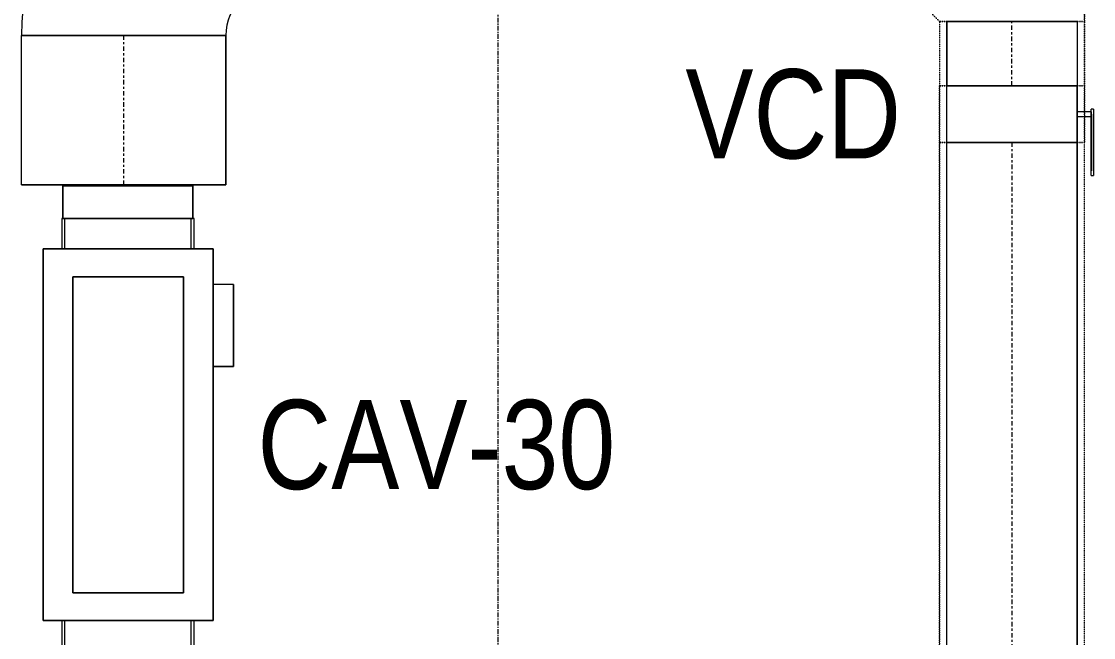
# Model space of a CAD drawing. Header units: inches. Extents: x -83664 to 20107, y -47222 to 19398.
# Drawn here: x -1255 to 1629, y -13666 to -12008 of the extents above; entities that cross this region are included whole.
import ezdxf

# ---------------------------------------------------------------- set-up
doc = ezdxf.new("R2010")
doc.units = ezdxf.units.IN
doc.header["$MEASUREMENT"] = 0
for name, pattern in [('Center', [29.999999, 12, -6, 6, -6]), ('Grid Line', [22.225, 12.7, -3.175, 3.175, -3.175]), ('Hidden 0_50', [1.0584, 0.5292, -0.5292])]:
    doc.linetypes.add(name, pattern=pattern)
for name, color, linetype, lineweight in [('G-ANNO-TEXT', 7, 'Continuous', 9), ('M-EQPM', 7, 'Continuous', 18), ('M-HVAC-DUCT-CNTR', 7, 'Center', 9), ('S-GRID', 7, 'Continuous', 9)]:
    doc.layers.add(name, color=color, linetype=linetype, lineweight=lineweight)
doc.layers.add('M-HVAC-DUCT', color=7, linetype='Continuous', lineweight=9, true_color=0xffe97f)
doc.styles.add('Arial Narrow_21', font='ARIALN.TTF', dxfattribs={"height": 240})

# ---------------------------------------------------------------- blocks, each defined once
blk = doc.blocks.new('CAV - CAV-30-9301356-FIRST FLOOR AC CONDITIONING LAYOUT - PART A')
at = {"layer": 'M-EQPM', "color": 30, "true_color": 0xff7f00}
for p, q in [((-183.8, 283.2), (-403.8, 283.2)), ((-403.8, 283.2), (-183.8, 283.2)), ((-403.8, 283.2), (-403.8, 228.5)), ((-403.8, 283.2), (-403.8, 228.5)), ((-183.8, 228.5), (-183.8, 283.2)), ((-183.8, 283.2), (-183.8, 228.5)), ((500, 228.5), (-500, 228.5)), ((-500, 228.5), (-500, -228.5)), ((-500, -228.5), (-500, 228.5)), ((-500, 228.5), (500, 228.5)), ((-183.8, 228.5), (-403.8, 228.5)), ((-403.8, 228.5), (-183.8, 228.5)), ((500, -228.5), (500, 228.5)), ((500, 228.5), (500, -228.5)), ((-500, 178), (-581.8, 178)), ((-581.8, 178), (-581.8, -178)), ((-581.8, 178), (-581.8, -178)), ((-500, -178), (-500, 178)), ((-500, -178), (-500, 178)), ((581.8, 178), (500, 178)), ((500, 178), (500, -178)), ((500, 178), (500, -178)), ((581.8, -178), (581.8, 178)), ((581.8, -178), (581.8, 178)), ((-500, 169.7), (-581.8, 169.7)), ((-581.8, -171.3), (-581.8, 169.7)), ((-581.8, -171.3), (-581.8, 169.7)), ((-500, 169.7), (-500, -171.3)), ((-500, 169.7), (-500, -171.3)), ((-425, -148.3), (-425, 148.8)), ((-425, 148.8), (425, 148.8)), ((425, 148.8), (-425, 148.8)), ((-425, 148.8), (-425, -148.3)), ((425, 148.8), (425, -148.3)), ((425, -148.3), (425, 148.8)), ((581.8, 169.7), (500, 169.7)), ((500, -171.3), (500, 169.7)), ((500, -171.3), (500, 169.7)), ((581.8, 169.7), (581.8, -171.3)), ((581.8, 169.7), (581.8, -171.3)), ((-581.8, -171.3), (-500, -171.3)), ((425, -148.3), (-425, -148.3)), ((-425, -148.3), (425, -148.3)), ((500, -171.3), (581.8, -171.3)), ((-581.8, -178), (-500, -178)), ((500, -178), (581.8, -178)), ((-500, -228.5), (500, -228.5)), ((500, -228.5), (-500, -228.5))]:
    blk.add_line(p, q, dxfattribs=at)
blk = doc.blocks.new('TEMW-ME-DMP-Volume Control Damper - Standard-7399636-FIRST FLOOR AC CONDITIONING LAYOUT - PART A')
at = {"layer": 'M-HVAC-DUCT', "color": 30, "true_color": 0xff7f00}
for p, q in [((-165.1, 213.1), (-165.1, 219.45)), ((-152.4, 219.45), (-165.1, 219.45)), ((-165.1, 213.1), (-152.4, 213.1)), ((0, 219.45), (-152.4, 219.45)), ((-152.4, 219.45), (0, 219.45)), ((0, 213.1), (-152.4, 213.1)), ((-152.4, 213.1), (0, 213.1)), ((-6.35, 175), (-6.35, 213.1)), ((6.35, 213.1), (-6.35, 213.1)), ((6.35, 213.1), (-6.35, 213.1)), ((12.7, 219.45), (0, 219.45)), ((0, 213.1), (12.7, 213.1)), ((6.35, 213.1), (6.35, 175)), ((12.7, 219.45), (12.7, 213.1)), ((-76.2, 175), (-76.2, -175)), ((-76.2, -175), (-76.2, 175)), ((76.2, 175), (-76.2, 175)), ((-76.2, 175), (76.2, 175)), ((-76.2, 175), (76.2, 175)), ((-6.35, 175), (6.35, 175)), ((-6.35, 175), (6.35, 175)), ((76.2, 175), (76.2, -175)), ((76.2, -175), (76.2, 175)), ((-76.2, -175), (76.2, -175)), ((-76.2, -175), (76.2, -175)), ((-76.2, -175), (76.2, -175))]:
    blk.add_line(p, q, dxfattribs=at)
blk = doc.blocks.new('M_Rec to Rnd Transition - Angle - 60 Degree-8635464-FIRST FLOOR AC CONDITIONING LAYOUT - PART A')
at = {"layer": 'M-HVAC-DUCT', "color": 30, "true_color": 0xff7f00}
for p, q in [((0, 175), (87.5, 175)), ((87.5, 175), (0, 175)), ((0, 175), (0, -175)), ((0, -175), (0, 175)), ((87.5, 0), (87.5, 175)), ((87.5, 0), (87.5, 175)), ((87.5, -175), (87.5, 0)), ((87.5, -175), (87.5, 0)), ((0, -175), (87.5, -175)), ((87.5, -175), (0, -175))]:
    blk.add_line(p, q, dxfattribs=at)
blk = doc.blocks.new('M_Rec Elbow - Radius - 0_75W-9404337-FIRST FLOOR AC CONDITIONING LAYOUT - PART A')
at = {"layer": 'M-HVAC-DUCT', "color": 30, "true_color": 0xff7f00}
for p, q in [((-275, 412.5), (275, 412.5)), ((275, 412.5), (-275, 412.5)), ((-412.5, 275), (-412.5, -275)), ((-412.5, -275), (-412.5, 275))]:
    blk.add_line(p, q, dxfattribs=at)
for radius in [137.5, 137.5, 687.5, 687.5]:
    blk.add_arc((-412.5, 412.5), radius, 270, 359.9998, dxfattribs=at)
blk = doc.blocks.new('TEMW-SMBZ-HO-BM-HVAC-00002_rvt-1-FIRST FLOOR AC CONDITIONING LAYOUT - PART A')
at = {"layer": 'M-HVAC-DUCT', "color": 30, "linetype": 'Hidden 0_50', "true_color": 0xff7f00}
for p, q in [((153061.2, 86490.1), (153061.2, 86364)), ((153061.2, 86364), (153061.2, 86490.1)), ((152671.2, 86364), (152571.2, 86464)), ((152571.2, 86464), (152671.2, 86364)), ((153061.2, 86364), (152671.2, 86364)), ((152671.2, 86364), (153061.2, 86364)), ((152671.2, 86364), (152671.2, 86191.1)), ((152671.2, 86364), (152671.2, 86191.1)), ((153061.2, 86364), (152671.2, 86364)), ((152671.2, 86364), (153061.2, 86364)), ((153061.2, 86191.1), (153061.2, 86364)), ((153061.2, 86364), (153061.2, 86191.1)), ((153061.2, 86191.1), (152671.2, 86191.1)), ((152671.2, 86191.1), (152671.2, 86038.7)), ((152671.2, 86038.7), (152671.2, 86191.1)), ((152671.2, 86191.1), (153061.2, 86191.1)), ((153061.2, 86191.1), (152671.2, 86191.1)), ((152671.2, 86191.1), (153061.2, 86191.1)), ((153061.2, 86038.7), (153061.2, 86191.1)), ((153061.2, 86191.1), (153061.2, 86038.7)), ((152671.2, 86038.7), (153061.2, 86038.7)), ((153061.2, 86038.7), (152671.2, 86038.7)), ((152671.2, 86038.7), (152671.2, 82764)), ((152671.2, 82764), (152671.2, 86038.7)), ((152671.2, 86038.7), (153061.2, 86038.7)), ((153061.2, 86038.7), (152671.2, 86038.7)), ((153061.2, 82764), (153061.2, 86038.7)), ((153061.2, 82764), (153061.2, 86038.7))]:
    blk.add_line(p, q, dxfattribs=at)
at = {"layer": 'M-HVAC-DUCT', "color": 30, "true_color": 0xff7f00}
for p, q in [((152691.2, 86364), (153041.2, 86364)), ((153041.2, 86364), (152691.2, 86364)), ((152691.2, 86191.1), (152691.2, 86364)), ((152691.2, 86364), (152691.2, 86191.1)), ((153041.2, 86364), (153041.2, 86191.1)), ((153041.2, 86364), (153041.2, 86191.1)), ((150751.6, 86326.5), (150201.6, 86326.5)), ((150201.6, 86326.5), (150751.6, 86326.5)), ((150201.6, 85924), (150201.6, 86326.5)), ((150201.6, 85924), (150201.6, 86326.5)), ((150751.6, 86326.5), (150751.6, 85924)), ((150751.6, 85924), (150751.6, 86326.5)), ((152691.2, 86191.1), (153041.2, 86191.1)), ((153041.2, 86191.1), (152691.2, 86191.1)), ((153041.2, 86038.7), (152691.2, 86038.7)), ((152691.2, 86038.7), (153041.2, 86038.7)), ((152691.2, 82764), (152691.2, 86038.7)), ((152691.2, 82764), (152691.2, 86038.7)), ((153041.2, 86038.7), (153041.2, 82764)), ((153041.2, 82764), (153041.2, 86038.7)), ((150751.6, 85924), (150201.6, 85924)), ((150201.6, 85924), (150751.6, 85924))]:
    blk.add_line(p, q, dxfattribs=at)
at = {"layer": 'M-HVAC-DUCT-CNTR', "color": 30, "true_color": 0xff7f00}
for p, q in [((152866.2, 86191.1), (152866.2, 86364)), ((150476.6, 86326.5), (150476.6, 85924)), ((152866.2, 86038.7), (152866.2, 82764))]:
    blk.add_line(p, q, dxfattribs=at)
at = {"layer": 'M-EQPM', "color": 6, "linetype": 'Hidden 0_50', "lineweight": 9, "true_color": 0xff00ff, "rotation": 269.9999999999994}
blk.add_blockref('CAV - CAV-30-9301356-FIRST FLOOR AC CONDITIONING LAYOUT - PART A', (150488.5, 85252.1), dxfattribs=at)
at = {"layer": 'M-HVAC-DUCT', "color": 6, "linetype": 'Hidden 0_50', "lineweight": 9, "true_color": 0xff00ff}
for name, p, rotation in [('M_Rec Elbow - Radius - 0_75W-9404337-FIRST FLOOR AC CONDITIONING LAYOUT - PART A', (150476.6, 86739), 180.0002278344205), ('M_Rec to Rnd Transition - Angle - 60 Degree-8635464-FIRST FLOOR AC CONDITIONING LAYOUT - PART A', (150487.8, 85921.4), 270)]:
    blk.add_blockref(name, p, dxfattribs=dict(at, rotation=rotation))
at = {"layer": 'M-HVAC-DUCT', "color": 6, "linetype": 'Hidden 0_50', "lineweight": 9, "true_color": 0xff00ff, "extrusion": (0, 0, -1), "rotation": 90}
blk.add_blockref('TEMW-ME-DMP-Volume Control Damper - Standard-7399636-FIRST FLOOR AC CONDITIONING LAYOUT - PART A', (-152866.2, 86114.9), dxfattribs=at)
blk = doc.blocks.new('TEMW-SMBZ-HO-BM-HVAC-00002_rvt-2-FIRST FLOOR AC CONDITIONING LAYOUT - PART A')
at = {"layer": 'M-HVAC-DUCT', "color": 30, "linetype": 'Hidden 0_50', "true_color": 0xff7f00}
for p, q in [((153061.2, 86490.1), (153061.2, 86364)), ((153061.2, 86364), (153061.2, 86490.1)), ((152671.2, 86364), (152571.2, 86464)), ((152571.2, 86464), (152671.2, 86364)), ((153061.2, 86364), (152671.2, 86364)), ((152671.2, 86364), (153061.2, 86364)), ((152671.2, 86364), (152671.2, 86191.1)), ((152671.2, 86364), (152671.2, 86191.1)), ((153061.2, 86364), (152671.2, 86364)), ((152671.2, 86364), (153061.2, 86364)), ((153061.2, 86191.1), (153061.2, 86364)), ((153061.2, 86364), (153061.2, 86191.1)), ((153061.2, 86191.1), (152671.2, 86191.1)), ((152671.2, 86191.1), (152671.2, 86038.7)), ((152671.2, 86038.7), (152671.2, 86191.1)), ((152671.2, 86191.1), (153061.2, 86191.1)), ((153061.2, 86191.1), (152671.2, 86191.1)), ((152671.2, 86191.1), (153061.2, 86191.1)), ((153061.2, 86038.7), (153061.2, 86191.1)), ((153061.2, 86191.1), (153061.2, 86038.7)), ((152671.2, 86038.7), (153061.2, 86038.7)), ((153061.2, 86038.7), (152671.2, 86038.7)), ((152671.2, 86038.7), (152671.2, 82764)), ((152671.2, 82764), (152671.2, 86038.7)), ((152671.2, 86038.7), (153061.2, 86038.7)), ((153061.2, 86038.7), (152671.2, 86038.7)), ((153061.2, 82764), (153061.2, 86038.7)), ((153061.2, 82764), (153061.2, 86038.7))]:
    blk.add_line(p, q, dxfattribs=at)
at = {"layer": 'M-HVAC-DUCT', "color": 30, "true_color": 0xff7f00}
for p, q in [((152691.2, 86364), (153041.2, 86364)), ((153041.2, 86364), (152691.2, 86364)), ((152691.2, 86191.1), (152691.2, 86364)), ((152691.2, 86364), (152691.2, 86191.1)), ((153041.2, 86364), (153041.2, 86191.1)), ((153041.2, 86364), (153041.2, 86191.1)), ((150751.6, 86326.5), (150201.6, 86326.5)), ((150201.6, 86326.5), (150751.6, 86326.5)), ((150201.6, 85924), (150201.6, 86326.5)), ((150201.6, 85924), (150201.6, 86326.5)), ((150751.6, 86326.5), (150751.6, 85924)), ((150751.6, 85924), (150751.6, 86326.5)), ((152691.2, 86191.1), (153041.2, 86191.1)), ((153041.2, 86191.1), (152691.2, 86191.1)), ((153041.2, 86038.7), (152691.2, 86038.7)), ((152691.2, 86038.7), (153041.2, 86038.7)), ((152691.2, 82764), (152691.2, 86038.7)), ((152691.2, 82764), (152691.2, 86038.7)), ((153041.2, 86038.7), (153041.2, 82764)), ((153041.2, 82764), (153041.2, 86038.7)), ((150751.6, 85924), (150201.6, 85924)), ((150201.6, 85924), (150751.6, 85924))]:
    blk.add_line(p, q, dxfattribs=at)
at = {"layer": 'M-HVAC-DUCT-CNTR', "color": 30, "true_color": 0xff7f00}
for p, q in [((152866.2, 86191.1), (152866.2, 86364)), ((150476.6, 86326.5), (150476.6, 85924)), ((152866.2, 86038.7), (152866.2, 82764))]:
    blk.add_line(p, q, dxfattribs=at)
at = {"layer": 'M-EQPM', "color": 6, "linetype": 'Hidden 0_50', "lineweight": 9, "true_color": 0xff00ff, "rotation": 269.9999999999994}
blk.add_blockref('CAV - CAV-30-9301356-FIRST FLOOR AC CONDITIONING LAYOUT - PART A', (150488.5, 85252.1), dxfattribs=at)
at = {"layer": 'M-HVAC-DUCT', "color": 6, "linetype": 'Hidden 0_50', "lineweight": 9, "true_color": 0xff00ff}
for name, p, rotation in [('M_Rec Elbow - Radius - 0_75W-9404337-FIRST FLOOR AC CONDITIONING LAYOUT - PART A', (150476.6, 86739), 180.0002278344205), ('M_Rec to Rnd Transition - Angle - 60 Degree-8635464-FIRST FLOOR AC CONDITIONING LAYOUT - PART A', (150487.8, 85921.4), 270)]:
    blk.add_blockref(name, p, dxfattribs=dict(at, rotation=rotation))
at = {"layer": 'M-HVAC-DUCT', "color": 6, "linetype": 'Hidden 0_50', "lineweight": 9, "true_color": 0xff00ff, "extrusion": (0, 0, -1), "rotation": 90}
blk.add_blockref('TEMW-ME-DMP-Volume Control Damper - Standard-7399636-FIRST FLOOR AC CONDITIONING LAYOUT - PART A', (-152866.2, 86114.9), dxfattribs=at)

msp = doc.modelspace()

# ---------------------------------------------------------------- linework, layer by layer
at = {"layer": 'S-GRID', "color": 254, "linetype": 'Grid Line', "true_color": 0xdcdcdc}
msp.add_line((27.7, -44103.7), (27.7, 15149.1), dxfattribs=at)

# ---------------------------------------------------------------- block references
at = {"lineweight": 5}
for name in ['TEMW-SMBZ-HO-BM-HVAC-00002_rvt-1-FIRST FLOOR AC CONDITIONING LAYOUT - PART A', 'TEMW-SMBZ-HO-BM-HVAC-00002_rvt-2-FIRST FLOOR AC CONDITIONING LAYOUT - PART A']:
    msp.add_blockref(name, (-151456.7, -98372.2), dxfattribs=at)

# ---------------------------------------------------------------- texts
at = {"layer": 'G-ANNO-TEXT', "char_height": 240, "attachment_point": 1, "style": 'Arial Narrow_21'}
for s, insert, width in [('VCD', (531, -12136.8), 733.544), ('CAV-30', (-620, -13026.3), 1214.557)]:
    msp.add_mtext(s, dxfattribs=dict(at, insert=insert, width=width))

doc.saveas('drawing.dxf')
